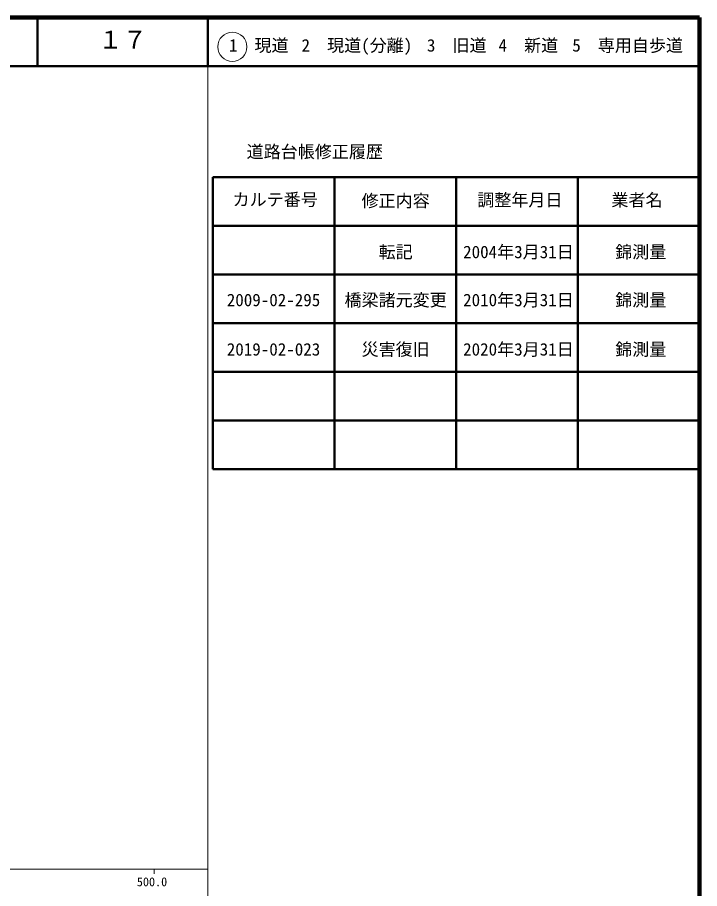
# Model space of a CAD drawing. Units: millimetres on the paper, enlarged 1000 times. Extents: x -34711 to 605289, y -54262 to 305738.
# Drawn here: x 465176 to 605289, y 126739 to 305738 of the extents above; entities that cross this region are included whole.
import ezdxf
from ezdxf.enums import TextEntityAlignment as Align

# ---------------------------------------------------------------- set-up
doc = ezdxf.new("R2010")
doc.units = ezdxf.units.MM
doc.header["$LTSCALE"] = 1000
for name, color, linetype, lineweight in [('M-SUV', 7, 'Continuous', 13), ('M-TTL', 2, 'Continuous', 140), ('M-TTL-LINE', 7, 'Continuous', 50), ('M-TTL-TXT', 7, 'Continuous', 13)]:
    doc.layers.add(name, color=color, linetype=linetype, lineweight=lineweight)
doc.styles.add('ＭＳ ゴシック', font='')
doc.styles.get('ＭＳ ゴシック').set_extended_font_data('MS Gothic')

msp = doc.modelspace()

# ---------------------------------------------------------------- linework, layer by layer
at = {"layer": 'M-SUV'}
for p, q in [((504289, -54262), (504289, 295738)), ((-34711, 130738), (504289, 130738)), ((493289, 130738), (493289, 129738))]:
    msp.add_line(p, q, dxfattribs=at)
at = {"layer": 'M-TTL'}
for p, q in [((605289, 305738), (-34711, 305738)), ((605289, -54262), (605289, 305738))]:
    msp.add_line(p, q, dxfattribs=at)
at = {"layer": 'M-TTL-LINE'}
for p, q in [((469285, 305738), (469285, 295738)), ((504289, 305738), (504289, 295738)), ((-34711, 295738), (605289, 295738)), ((505289, 272935), (505289, 212935)), ((505289, 272935), (605289, 272935)), ((530289, 272935), (530289, 212935)), ((555289, 272935), (555289, 212935)), ((580289, 272935), (580289, 212935)), ((505289, 262935), (605289, 262935)), ((505289, 252935), (605289, 252935)), ((505289, 242935), (605289, 242935)), ((505289, 232935), (605289, 232935)), ((505289, 222935), (605289, 222935)), ((505289, 212935), (605289, 212935))]:
    msp.add_line(p, q, dxfattribs=at)
at = {"layer": 'M-TTL-TXT'}
msp.add_circle((509319, 299696), 3000, dxfattribs=at)

# ---------------------------------------------------------------- texts
at = {"layer": 'M-SUV', "style": 'ＭＳ ゴシック'}
msp.add_text('500.0', height=1833, dxfattribs=at).set_placement((489704, 126665), align=Align.BOTTOM_LEFT)
at = {"layer": 'M-TTL-TXT', "style": 'ＭＳ ゴシック'}
for s, height, p in [('１７', 3666, (481785, 298238)), ('1\u3000現道', 2566, (508612, 297946)), ('2\u3000現道(分離)', 2566, (523532, 297946)), ('3\u3000旧道', 2566, (549285, 297946)), ('4\u3000新道', 2566, (563988, 297946)), ('5\u3000専用自歩道', 2566, (579142, 297946)), ('道路台帳修正履歴', 2566, (512257, 276102)), ('カルテ番号', 2566, (509378, 266265)), ('修正内容', 2566, (535860, 266011)), ('調整年月日', 2566, (559628, 266185)), ('業者名', 2566, (587173, 266185)), ('転記', 2566, (539360, 255498)), ('2004年3月31日', 2566, (556723, 255498)), ('錦測量', 2566, (587960, 255498)), ('2009-02-295', 2566, (508177, 245626)), ('橋梁諸元変更', 2566, (532360, 245626)), ('2010年3月31日', 2566, (556723, 245626)), ('錦測量', 2566, (587960, 245626)), ('2019-02-023', 2566, (508177, 235485)), ('災害復旧', 2566, (535860, 235485)), ('2020年3月31日', 2566, (556723, 235485)), ('錦測量', 2566, (587960, 235485))]:
    msp.add_text(s, height=height, dxfattribs=at).set_placement(p, align=Align.BOTTOM_LEFT)

doc.saveas('drawing.dxf')
